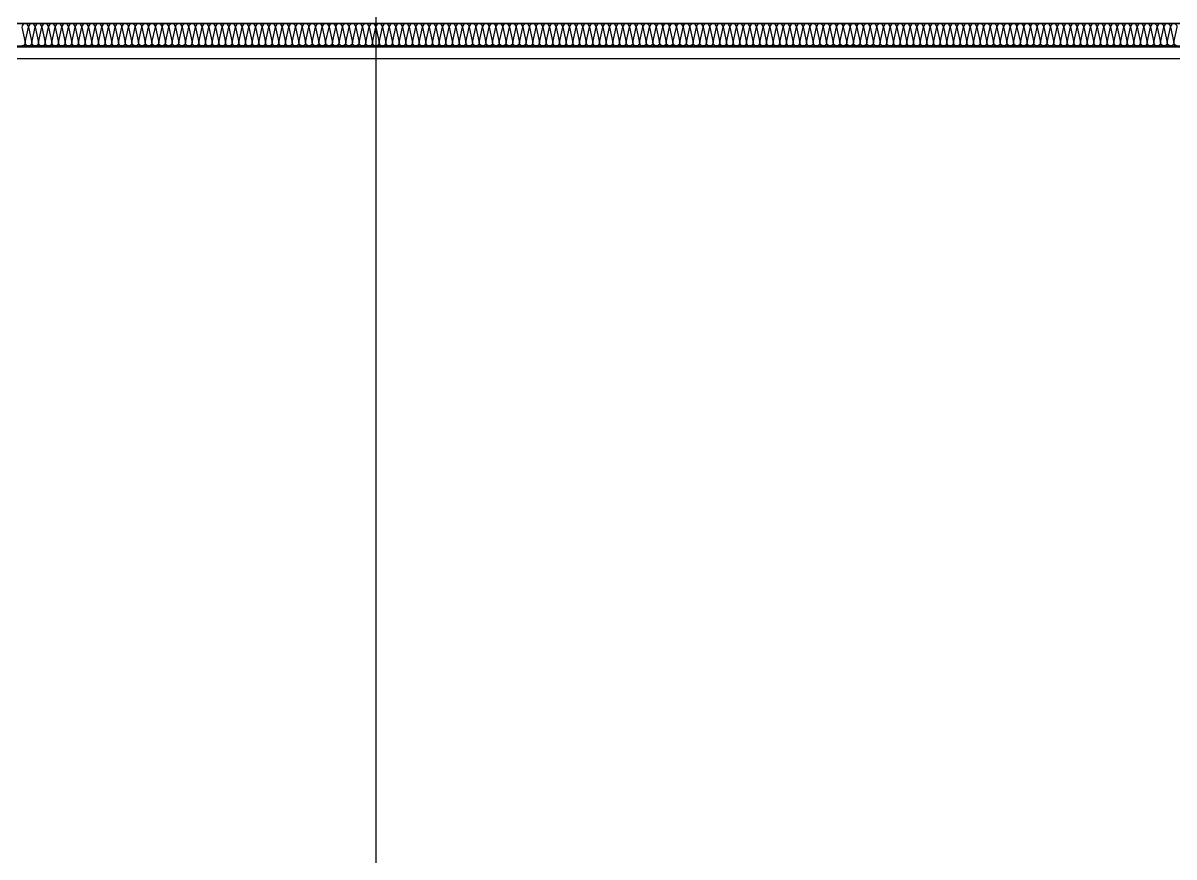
# Model space of a CAD drawing. Header units: millimetres. Extents: x 9 to 147, y 4 to 115.
# Drawn here: x 92.755 to 95.185, y 59.865 to 61.625 of the extents above; entities that cross this region are included whole.
import ezdxf

# ---------------------------------------------------------------- set-up
doc = ezdxf.new("R2010")
doc.units = ezdxf.units.MM
doc.header["$LTSCALE"] = 200
doc.linetypes.add('HIDDEN2', pattern=[4.7625, 3.175, -1.5875])
doc.linetypes.add('XR-PLAN$0$CEN-GAUN', pattern=[32.2, 30, -1, 0.2, -1])
for name, color, linetype in [('-C-지하층', 2, 'HIDDEN2'), ('XR-PLAN$0$CEN', 252, 'XR-PLAN$0$CEN-GAUN'), ('XR-PLAN$0$ELE-4', 252, 'Continuous'), ('XR-PLAN$0$ELE-8', 252, 'Continuous'), ('XR-PLAN$0$HAT-INS', 252, 'Continuous')]:
    doc.layers.add(name, color=color, linetype=linetype)

# ---------------------------------------------------------------- blocks, each defined once
blk = doc.blocks.new('*U136')
at = {"layer": 'XR-PLAN$0$HAT-INS'}
for points in [[(-12093.9, 0, -0.414214), (-12108.9, 15), (-12093.9, 85, 1), (-12123.9, 85), (-12108.9, 15, -0.414214), (-12123.9, 0, 0.414214)], [(-12063.9, 0, -0.414214), (-12078.9, 15), (-12063.9, 85, 1), (-12093.9, 85), (-12078.9, 15, -0.414214), (-12093.9, 0, 0.414214)], [(-12033.9, 0, -0.414214), (-12048.9, 15), (-12033.9, 85, 1), (-12063.9, 85), (-12048.9, 15, -0.414214), (-12063.9, 0, 0.414214)], [(-12003.9, 0, -0.414214), (-12018.9, 15), (-12003.9, 85, 1), (-12033.9, 85), (-12018.9, 15, -0.414214), (-12033.9, 0, 0.414214)], [(-11973.9, 0, -0.414214), (-11988.9, 15), (-11973.9, 85, 1), (-12003.9, 85), (-11988.9, 15, -0.414214), (-12003.9, 0, 0.414214)], [(-11943.9, 0, -0.414214), (-11958.9, 15), (-11943.9, 85, 1), (-11973.9, 85), (-11958.9, 15, -0.414214), (-11973.9, 0, 0.414214)], [(-11913.9, 0, -0.414214), (-11928.9, 15), (-11913.9, 85, 1), (-11943.9, 85), (-11928.9, 15, -0.414214), (-11943.9, 0, 0.414214)], [(-11883.9, 0, -0.414214), (-11898.9, 15), (-11883.9, 85, 1), (-11913.9, 85), (-11898.9, 15, -0.414214), (-11913.9, 0, 0.414214)], [(-11853.9, 0, -0.414214), (-11868.9, 15), (-11853.9, 85, 1), (-11883.9, 85), (-11868.9, 15, -0.414214), (-11883.9, 0, 0.414214)], [(-11823.9, 0, -0.414214), (-11838.9, 15), (-11823.9, 85, 1), (-11853.9, 85), (-11838.9, 15, -0.414214), (-11853.9, 0, 0.414214)], [(-11793.9, 0, -0.414214), (-11808.9, 15), (-11793.9, 85, 1), (-11823.9, 85), (-11808.9, 15, -0.414214), (-11823.9, 0, 0.414214)], [(-11763.9, 0, -0.414214), (-11778.9, 15), (-11763.9, 85, 1), (-11793.9, 85), (-11778.9, 15, -0.414214), (-11793.9, 0, 0.414214)], [(-11733.9, 0, -0.414214), (-11748.9, 15), (-11733.9, 85, 1), (-11763.9, 85), (-11748.9, 15, -0.414214), (-11763.9, 0, 0.414214)], [(-11703.9, 0, -0.414214), (-11718.9, 15), (-11703.9, 85, 1), (-11733.9, 85), (-11718.9, 15, -0.414214), (-11733.9, 0, 0.414214)], [(-11673.9, 0, -0.414214), (-11688.9, 15), (-11673.9, 85, 1), (-11703.9, 85), (-11688.9, 15, -0.414214), (-11703.9, 0, 0.414214)], [(-11643.9, 0, -0.414214), (-11658.9, 15), (-11643.9, 85, 1), (-11673.9, 85), (-11658.9, 15, -0.414214), (-11673.9, 0, 0.414214)], [(-11613.9, 0, -0.414214), (-11628.9, 15), (-11613.9, 85, 1), (-11643.9, 85), (-11628.9, 15, -0.414214), (-11643.9, 0, 0.414214)], [(-11583.9, 0, -0.414214), (-11598.9, 15), (-11583.9, 85, 1), (-11613.9, 85), (-11598.9, 15, -0.414214), (-11613.9, 0, 0.414214)], [(-11553.9, 0, -0.414214), (-11568.9, 15), (-11553.9, 85, 1), (-11583.9, 85), (-11568.9, 15, -0.414214), (-11583.9, 0, 0.414214)], [(-11523.9, 0, -0.414214), (-11538.9, 15), (-11523.9, 85, 1), (-11553.9, 85), (-11538.9, 15, -0.414214), (-11553.9, 0, 0.414214)], [(-11493.9, 0, -0.414214), (-11508.9, 15), (-11493.9, 85, 1), (-11523.9, 85), (-11508.9, 15, -0.414214), (-11523.9, 0, 0.414214)], [(-11463.9, 0, -0.414214), (-11478.9, 15), (-11463.9, 85, 1), (-11493.9, 85), (-11478.9, 15, -0.414214), (-11493.9, 0, 0.414214)], [(-11433.9, 0, -0.414214), (-11448.9, 15), (-11433.9, 85, 1), (-11463.9, 85), (-11448.9, 15, -0.414214), (-11463.9, 0, 0.414214)], [(-11403.9, 0, -0.414214), (-11418.9, 15), (-11403.9, 85, 1), (-11433.9, 85), (-11418.9, 15, -0.414214), (-11433.9, 0, 0.414214)], [(-11373.9, 0, -0.414214), (-11388.9, 15), (-11373.9, 85, 1), (-11403.9, 85), (-11388.9, 15, -0.414214), (-11403.9, 0, 0.414214)], [(-11343.9, 0, -0.414214), (-11358.9, 15), (-11343.9, 85, 1), (-11373.9, 85), (-11358.9, 15, -0.414214), (-11373.9, 0, 0.414214)], [(-11313.9, 0, -0.414214), (-11328.9, 15), (-11313.9, 85, 1), (-11343.9, 85), (-11328.9, 15, -0.414214), (-11343.9, 0, 0.414214)], [(-11283.9, 0, -0.414214), (-11298.9, 15), (-11283.9, 85, 1), (-11313.9, 85), (-11298.9, 15, -0.414214), (-11313.9, 0, 0.414214)], [(-11253.9, 0, -0.414214), (-11268.9, 15), (-11253.9, 85, 1), (-11283.9, 85), (-11268.9, 15, -0.414214), (-11283.9, 0, 0.414214)], [(-11223.9, 0, -0.414214), (-11238.9, 15), (-11223.9, 85, 1), (-11253.9, 85), (-11238.9, 15, -0.414214), (-11253.9, 0, 0.414214)], [(-11193.9, 0, -0.414214), (-11208.9, 15), (-11193.9, 85, 1), (-11223.9, 85), (-11208.9, 15, -0.414214), (-11223.9, 0, 0.414214)], [(-11163.9, 0, -0.414214), (-11178.9, 15), (-11163.9, 85, 1), (-11193.9, 85), (-11178.9, 15, -0.414214), (-11193.9, 0, 0.414214)], [(-11133.9, 0, -0.414214), (-11148.9, 15), (-11133.9, 85, 1), (-11163.9, 85), (-11148.9, 15, -0.414214), (-11163.9, 0, 0.414214)], [(-11103.9, 0, -0.414214), (-11118.9, 15), (-11103.9, 85, 1), (-11133.9, 85), (-11118.9, 15, -0.414214), (-11133.9, 0, 0.414214)], [(-11073.9, 0, -0.414214), (-11088.9, 15), (-11073.9, 85, 1), (-11103.9, 85), (-11088.9, 15, -0.414214), (-11103.9, 0, 0.414214)], [(-11043.9, 0, -0.414214), (-11058.9, 15), (-11043.9, 85, 1), (-11073.9, 85), (-11058.9, 15, -0.414214), (-11073.9, 0, 0.414214)], [(-11013.9, 0, -0.414214), (-11028.9, 15), (-11013.9, 85, 1), (-11043.9, 85), (-11028.9, 15, -0.414214), (-11043.9, 0, 0.414214)], [(-10983.9, 0, -0.414214), (-10998.9, 15), (-10983.9, 85, 1), (-11013.9, 85), (-10998.9, 15, -0.414214), (-11013.9, 0, 0.414214)], [(-10953.9, 0, -0.414214), (-10968.9, 15), (-10953.9, 85, 1), (-10983.9, 85), (-10968.9, 15, -0.414214), (-10983.9, 0, 0.414214)], [(-10923.9, 0, -0.414214), (-10938.9, 15), (-10923.9, 85, 1), (-10953.9, 85), (-10938.9, 15, -0.414214), (-10953.9, 0, 0.414214)], [(-10893.9, 0, -0.414214), (-10908.9, 15), (-10893.9, 85, 1), (-10923.9, 85), (-10908.9, 15, -0.414214), (-10923.9, 0, 0.414214)], [(-10863.9, 0, -0.414214), (-10878.9, 15), (-10863.9, 85, 1), (-10893.9, 85), (-10878.9, 15, -0.414214), (-10893.9, 0, 0.414214)], [(-10833.9, 0, -0.414214), (-10848.9, 15), (-10833.9, 85, 1), (-10863.9, 85), (-10848.9, 15, -0.414214), (-10863.9, 0, 0.414214)], [(-10803.9, 0, -0.414214), (-10818.9, 15), (-10803.9, 85, 1), (-10833.9, 85), (-10818.9, 15, -0.414214), (-10833.9, 0, 0.414214)], [(-10773.9, 0, -0.414214), (-10788.9, 15), (-10773.9, 85, 1), (-10803.9, 85), (-10788.9, 15, -0.414214), (-10803.9, 0, 0.414214)], [(-10743.9, 0, -0.414214), (-10758.9, 15), (-10743.9, 85, 1), (-10773.9, 85), (-10758.9, 15, -0.414214), (-10773.9, 0, 0.414214)], [(-10713.9, 0, -0.414214), (-10728.9, 15), (-10713.9, 85, 1), (-10743.9, 85), (-10728.9, 15, -0.414214), (-10743.9, 0, 0.414214)], [(-10683.9, 0, -0.414214), (-10698.9, 15), (-10683.9, 85, 1), (-10713.9, 85), (-10698.9, 15, -0.414214), (-10713.9, 0, 0.414214)], [(-10653.9, 0, -0.414214), (-10668.9, 15), (-10653.9, 85, 1), (-10683.9, 85), (-10668.9, 15, -0.414214), (-10683.9, 0, 0.414214)], [(-10623.9, 0, -0.414214), (-10638.9, 15), (-10623.9, 85, 1), (-10653.9, 85), (-10638.9, 15, -0.414214), (-10653.9, 0, 0.414214)], [(-10593.9, 0, -0.414214), (-10608.9, 15), (-10593.9, 85, 1), (-10623.9, 85), (-10608.9, 15, -0.414214), (-10623.9, 0, 0.414214)], [(-10563.9, 0, -0.414214), (-10578.9, 15), (-10563.9, 85, 1), (-10593.9, 85), (-10578.9, 15, -0.414214), (-10593.9, 0, 0.414214)], [(-10533.9, 0, -0.414214), (-10548.9, 15), (-10533.9, 85, 1), (-10563.9, 85), (-10548.9, 15, -0.414214), (-10563.9, 0, 0.414214)], [(-10503.9, 0, -0.414214), (-10518.9, 15), (-10503.9, 85, 1), (-10533.9, 85), (-10518.9, 15, -0.414214), (-10533.9, 0, 0.414214)], [(-10473.9, 0, -0.414214), (-10488.9, 15), (-10473.9, 85, 1), (-10503.9, 85), (-10488.9, 15, -0.414214), (-10503.9, 0, 0.414214)], [(-10443.9, 0, -0.414214), (-10458.9, 15), (-10443.9, 85, 1), (-10473.9, 85), (-10458.9, 15, -0.414214), (-10473.9, 0, 0.414214)], [(-10413.9, 0, -0.414214), (-10428.9, 15), (-10413.9, 85, 1), (-10443.9, 85), (-10428.9, 15, -0.414214), (-10443.9, 0, 0.414214)], [(-10383.9, 0, -0.414214), (-10398.9, 15), (-10383.9, 85, 1), (-10413.9, 85), (-10398.9, 15, -0.414214), (-10413.9, 0, 0.414214)], [(-10353.9, 0, -0.414214), (-10368.9, 15), (-10353.9, 85, 1), (-10383.9, 85), (-10368.9, 15, -0.414214), (-10383.9, 0, 0.414214)], [(-10323.9, 0, -0.414214), (-10338.9, 15), (-10323.9, 85, 1), (-10353.9, 85), (-10338.9, 15, -0.414214), (-10353.9, 0, 0.414214)], [(-10293.9, 0, -0.414214), (-10308.9, 15), (-10293.9, 85, 1), (-10323.9, 85), (-10308.9, 15, -0.414214), (-10323.9, 0, 0.414214)], [(-10263.9, 0, -0.414214), (-10278.9, 15), (-10263.9, 85, 1), (-10293.9, 85), (-10278.9, 15, -0.414214), (-10293.9, 0, 0.414214)], [(-10233.9, 0, -0.414214), (-10248.9, 15), (-10233.9, 85, 1), (-10263.9, 85), (-10248.9, 15, -0.414214), (-10263.9, 0, 0.414214)], [(-10203.9, 0, -0.414214), (-10218.9, 15), (-10203.9, 85, 1), (-10233.9, 85), (-10218.9, 15, -0.414214), (-10233.9, 0, 0.414214)], [(-10173.9, 0, -0.414214), (-10188.9, 15), (-10173.9, 85, 1), (-10203.9, 85), (-10188.9, 15, -0.414214), (-10203.9, 0, 0.414214)], [(-10143.9, 0, -0.414214), (-10158.9, 15), (-10143.9, 85, 1), (-10173.9, 85), (-10158.9, 15, -0.414214), (-10173.9, 0, 0.414214)], [(-10113.9, 0, -0.414214), (-10128.9, 15), (-10113.9, 85, 1), (-10143.9, 85), (-10128.9, 15, -0.414214), (-10143.9, 0, 0.414214)], [(-10083.9, 0, -0.414214), (-10098.9, 15), (-10083.9, 85, 1), (-10113.9, 85), (-10098.9, 15, -0.414214), (-10113.9, 0, 0.414214)], [(-10053.9, 0, -0.414214), (-10068.9, 15), (-10053.9, 85, 1), (-10083.9, 85), (-10068.9, 15, -0.414214), (-10083.9, 0, 0.414214)], [(-10023.9, 0, -0.414214), (-10038.9, 15), (-10023.9, 85, 1), (-10053.9, 85), (-10038.9, 15, -0.414214), (-10053.9, 0, 0.414214)], [(-9993.9, 0, -0.414214), (-10008.9, 15), (-9993.9, 85, 1), (-10023.9, 85), (-10008.9, 15, -0.414214), (-10023.9, 0, 0.414214)], [(-9963.9, 0, -0.414214), (-9978.9, 15), (-9963.9, 85, 1), (-9993.9, 85), (-9978.9, 15, -0.414214), (-9993.9, 0, 0.414214)], [(-9933.9, 0, -0.414214), (-9948.9, 15), (-9933.9, 85, 1), (-9963.9, 85), (-9948.9, 15, -0.414214), (-9963.9, 0, 0.414214)], [(-9903.9, 0, -0.414214), (-9918.9, 15), (-9903.9, 85, 1), (-9933.9, 85), (-9918.9, 15, -0.414214), (-9933.9, 0, 0.414214)], [(-9873.9, 0, -0.414214), (-9888.9, 15), (-9873.9, 85, 1), (-9903.9, 85), (-9888.9, 15, -0.414214), (-9903.9, 0, 0.414214)], [(-9843.9, 0, -0.414214), (-9858.9, 15), (-9843.9, 85, 1), (-9873.9, 85), (-9858.9, 15, -0.414214), (-9873.9, 0, 0.414214)], [(-9813.9, 0, -0.414214), (-9828.9, 15), (-9813.9, 85, 1), (-9843.9, 85), (-9828.9, 15, -0.414214), (-9843.9, 0, 0.414214)], [(-9783.9, 0, -0.414214), (-9798.9, 15), (-9783.9, 85, 1), (-9813.9, 85), (-9798.9, 15, -0.414214), (-9813.9, 0, 0.414214)], [(-9753.9, 0, -0.414214), (-9768.9, 15), (-9753.9, 85, 1), (-9783.9, 85), (-9768.9, 15, -0.414214), (-9783.9, 0, 0.414214)], [(-9723.9, 0, -0.414214), (-9738.9, 15), (-9723.9, 85, 1), (-9753.9, 85), (-9738.9, 15, -0.414214), (-9753.9, 0, 0.414214)], [(-9693.9, 0, -0.414214), (-9708.9, 15), (-9693.9, 85, 1), (-9723.9, 85), (-9708.9, 15, -0.414214), (-9723.9, 0, 0.414214)], [(-9663.9, 0, -0.414214), (-9678.9, 15), (-9663.9, 85, 1), (-9693.9, 85), (-9678.9, 15, -0.414214), (-9693.9, 0, 0.414214)], [(-9633.9, 0, -0.414214), (-9648.9, 15), (-9633.9, 85, 1), (-9663.9, 85), (-9648.9, 15, -0.414214), (-9663.9, 0, 0.414214)], [(-9603.9, 0, -0.414214), (-9618.9, 15), (-9603.9, 85, 1), (-9633.9, 85), (-9618.9, 15, -0.414214), (-9633.9, 0, 0.414214)], [(-9573.9, 0, -0.414214), (-9588.9, 15), (-9573.9, 85, 1), (-9603.9, 85), (-9588.9, 15, -0.414214), (-9603.9, 0, 0.414214)], [(-9543.9, 0, -0.414214), (-9558.9, 15), (-9543.9, 85, 1), (-9573.9, 85), (-9558.9, 15, -0.414214), (-9573.9, 0, 0.414214)], [(-9513.9, 0, -0.414214), (-9528.9, 15), (-9513.9, 85, 1), (-9543.9, 85), (-9528.9, 15, -0.414214), (-9543.9, 0, 0.414214)], [(-9483.9, 0, -0.414214), (-9498.9, 15), (-9483.9, 85, 1), (-9513.9, 85), (-9498.9, 15, -0.414214), (-9513.9, 0, 0.414214)], [(-9453.9, 0, -0.414214), (-9468.9, 15), (-9453.9, 85, 1), (-9483.9, 85), (-9468.9, 15, -0.414214), (-9483.9, 0, 0.414214)], [(-9423.9, 0, -0.414214), (-9438.9, 15), (-9423.9, 85, 1), (-9453.9, 85), (-9438.9, 15, -0.414214), (-9453.9, 0, 0.414214)], [(-9393.9, 0, -0.414214), (-9408.9, 15), (-9393.9, 85, 1), (-9423.9, 85), (-9408.9, 15, -0.414214), (-9423.9, 0, 0.414214)], [(-9363.9, 0, -0.414214), (-9378.9, 15), (-9363.9, 85, 1), (-9393.9, 85), (-9378.9, 15, -0.414214), (-9393.9, 0, 0.414214)], [(-9333.9, 0, -0.414214), (-9348.9, 15), (-9333.9, 85, 1), (-9363.9, 85), (-9348.9, 15, -0.414214), (-9363.9, 0, 0.414214)], [(-9303.9, 0, -0.414214), (-9318.9, 15), (-9303.9, 85, 1), (-9333.9, 85), (-9318.9, 15, -0.414214), (-9333.9, 0, 0.414214)], [(-9273.9, 0, -0.414214), (-9288.9, 15), (-9273.9, 85, 1), (-9303.9, 85), (-9288.9, 15, -0.414214), (-9303.9, 0, 0.414214)], [(-9243.9, 0, -0.414214), (-9258.9, 15), (-9243.9, 85, 1), (-9273.9, 85), (-9258.9, 15, -0.414214), (-9273.9, 0, 0.414214)], [(-9213.9, 0, -0.414214), (-9228.9, 15), (-9213.9, 85, 1), (-9243.9, 85), (-9228.9, 15, -0.414214), (-9243.9, 0, 0.414214)], [(-9183.9, 0, -0.414214), (-9198.9, 15), (-9183.9, 85, 1), (-9213.9, 85), (-9198.9, 15, -0.414214), (-9213.9, 0, 0.414214)], [(-9153.9, 0, -0.414214), (-9168.9, 15), (-9153.9, 85, 1), (-9183.9, 85), (-9168.9, 15, -0.414214), (-9183.9, 0, 0.414214)], [(-9123.9, 0, -0.414214), (-9138.9, 15), (-9123.9, 85, 1), (-9153.9, 85), (-9138.9, 15, -0.414214), (-9153.9, 0, 0.414214)], [(-9093.9, 0, -0.414214), (-9108.9, 15), (-9093.9, 85, 1), (-9123.9, 85), (-9108.9, 15, -0.414214), (-9123.9, 0, 0.414214)], [(-9063.9, 0, -0.414214), (-9078.9, 15), (-9063.9, 85, 1), (-9093.9, 85), (-9078.9, 15, -0.414214), (-9093.9, 0, 0.414214)], [(-9033.9, 0, -0.414214), (-9048.9, 15), (-9033.9, 85, 1), (-9063.9, 85), (-9048.9, 15, -0.414214), (-9063.9, 0, 0.414214)], [(-9003.9, 0, -0.414214), (-9018.9, 15), (-9003.9, 85, 1), (-9033.9, 85), (-9018.9, 15, -0.414214), (-9033.9, 0, 0.414214)], [(-8973.9, 0, -0.414214), (-8988.9, 15), (-8973.9, 85, 1), (-9003.9, 85), (-8988.9, 15, -0.414214), (-9003.9, 0, 0.414214)], [(-8943.9, 0, -0.414214), (-8958.9, 15), (-8943.9, 85, 1), (-8973.9, 85), (-8958.9, 15, -0.414214), (-8973.9, 0, 0.414214)], [(-8913.9, 0, -0.414214), (-8928.9, 15), (-8913.9, 85, 1), (-8943.9, 85), (-8928.9, 15, -0.414214), (-8943.9, 0, 0.414214)], [(-8883.9, 0, -0.414214), (-8898.9, 15), (-8883.9, 85, 1), (-8913.9, 85), (-8898.9, 15, -0.414214), (-8913.9, 0, 0.414214)], [(-8853.9, 0, -0.414214), (-8868.9, 15), (-8853.9, 85, 1), (-8883.9, 85), (-8868.9, 15, -0.414214), (-8883.9, 0, 0.414214)], [(-8823.9, 0, -0.414214), (-8838.9, 15), (-8823.9, 85, 1), (-8853.9, 85), (-8838.9, 15, -0.414214), (-8853.9, 0, 0.414214)], [(-8793.9, 0, -0.414214), (-8808.9, 15), (-8793.9, 85, 1), (-8823.9, 85), (-8808.9, 15, -0.414214), (-8823.9, 0, 0.414214)], [(-8763.9, 0, -0.414214), (-8778.9, 15), (-8763.9, 85, 1), (-8793.9, 85), (-8778.9, 15, -0.414214), (-8793.9, 0, 0.414214)], [(-8733.9, 0, -0.414214), (-8748.9, 15), (-8733.9, 85, 1), (-8763.9, 85), (-8748.9, 15, -0.414214), (-8763.9, 0, 0.414214)], [(-8703.9, 0, -0.414214), (-8718.9, 15), (-8703.9, 85, 1), (-8733.9, 85), (-8718.9, 15, -0.414214), (-8733.9, 0, 0.414214)], [(-8673.9, 0, -0.414214), (-8688.9, 15), (-8673.9, 85, 1), (-8703.9, 85), (-8688.9, 15, -0.414214), (-8703.9, 0, 0.414214)], [(-8643.9, 0, -0.414214), (-8658.9, 15), (-8643.9, 85, 1), (-8673.9, 85), (-8658.9, 15, -0.414214), (-8673.9, 0, 0.414214)], [(-8613.9, 0, -0.414214), (-8628.9, 15), (-8613.9, 85, 1), (-8643.9, 85), (-8628.9, 15, -0.414214), (-8643.9, 0, 0.414214)], [(-8583.9, 0, -0.414214), (-8598.9, 15), (-8583.9, 85, 1), (-8613.9, 85), (-8598.9, 15, -0.414214), (-8613.9, 0, 0.414214)], [(-8553.9, 0, -0.414214), (-8568.9, 15), (-8553.9, 85, 1), (-8583.9, 85), (-8568.9, 15, -0.414214), (-8583.9, 0, 0.414214)], [(-8523.9, 0, -0.414214), (-8538.9, 15), (-8523.9, 85, 1), (-8553.9, 85), (-8538.9, 15, -0.414214), (-8553.9, 0, 0.414214)], [(-8493.9, 0, -0.414214), (-8508.9, 15), (-8493.9, 85, 1), (-8523.9, 85), (-8508.9, 15, -0.414214), (-8523.9, 0, 0.414214)], [(-8463.9, 0, -0.414214), (-8478.9, 15), (-8463.9, 85, 1), (-8493.9, 85), (-8478.9, 15, -0.414214), (-8493.9, 0, 0.414214)], [(-8433.9, 0, -0.414214), (-8448.9, 15), (-8433.9, 85, 1), (-8463.9, 85), (-8448.9, 15, -0.414214), (-8463.9, 0, 0.414214)], [(-8403.9, 0, -0.414214), (-8418.9, 15), (-8403.9, 85, 1), (-8433.9, 85), (-8418.9, 15, -0.414214), (-8433.9, 0, 0.414214)], [(-8373.9, 0, -0.414214), (-8388.9, 15), (-8373.9, 85, 1), (-8403.9, 85), (-8388.9, 15, -0.414214), (-8403.9, 0, 0.414214)], [(-8343.9, 0, -0.414214), (-8358.9, 15), (-8343.9, 85, 1), (-8373.9, 85), (-8358.9, 15, -0.414214), (-8373.9, 0, 0.414214)], [(-8313.9, 0, -0.414214), (-8328.9, 15), (-8313.9, 85, 1), (-8343.9, 85), (-8328.9, 15, -0.414214), (-8343.9, 0, 0.414214)], [(-8283.9, 0, -0.414214), (-8298.9, 15), (-8283.9, 85, 1), (-8313.9, 85), (-8298.9, 15, -0.414214), (-8313.9, 0, 0.414214)], [(-8253.9, 0, -0.414214), (-8268.9, 15), (-8253.9, 85, 1), (-8283.9, 85), (-8268.9, 15, -0.414214), (-8283.9, 0, 0.414214)], [(-8223.9, 0, -0.414214), (-8238.9, 15), (-8223.9, 85, 1), (-8253.9, 85), (-8238.9, 15, -0.414214), (-8253.9, 0, 0.414214)], [(-8193.9, 0, -0.414214), (-8208.9, 15), (-8193.9, 85, 1), (-8223.9, 85), (-8208.9, 15, -0.414214), (-8223.9, 0, 0.414214)], [(-8163.9, 0, -0.414214), (-8178.9, 15), (-8163.9, 85, 1), (-8193.9, 85), (-8178.9, 15, -0.414214), (-8193.9, 0, 0.414214)], [(-8133.9, 0, -0.414214), (-8148.9, 15), (-8133.9, 85, 1), (-8163.9, 85), (-8148.9, 15, -0.414214), (-8163.9, 0, 0.414214)], [(-8103.9, 0, -0.414214), (-8118.9, 15), (-8103.9, 85, 1), (-8133.9, 85), (-8118.9, 15, -0.414214), (-8133.9, 0, 0.414214)], [(-8073.9, 0, -0.414214), (-8088.9, 15), (-8073.9, 85, 1), (-8103.9, 85), (-8088.9, 15, -0.414214), (-8103.9, 0, 0.414214)], [(-8043.9, 0, -0.414214), (-8058.9, 15), (-8043.9, 85, 1), (-8073.9, 85), (-8058.9, 15, -0.414214), (-8073.9, 0, 0.414214)], [(-8013.9, 0, -0.414214), (-8028.9, 15), (-8013.9, 85, 1), (-8043.9, 85), (-8028.9, 15, -0.414214), (-8043.9, 0, 0.414214)], [(-7983.9, 0, -0.414214), (-7998.9, 15), (-7983.9, 85, 1), (-8013.9, 85), (-7998.9, 15, -0.414214), (-8013.9, 0, 0.414214)], [(-7953.9, 0, -0.414214), (-7968.9, 15), (-7953.9, 85, 1), (-7983.9, 85), (-7968.9, 15, -0.414214), (-7983.9, 0, 0.414214)], [(-7923.9, 0, -0.414214), (-7938.9, 15), (-7923.9, 85, 1), (-7953.9, 85), (-7938.9, 15, -0.414214), (-7953.9, 0, 0.414214)], [(-7893.9, 0, -0.414214), (-7908.9, 15), (-7893.9, 85, 1), (-7923.9, 85), (-7908.9, 15, -0.414214), (-7923.9, 0, 0.414214)], [(-7863.9, 0, -0.414214), (-7878.9, 15), (-7863.9, 85, 1), (-7893.9, 85), (-7878.9, 15, -0.414214), (-7893.9, 0, 0.414214)], [(-7833.9, 0, -0.414214), (-7848.9, 15), (-7833.9, 85, 1), (-7863.9, 85), (-7848.9, 15, -0.414214), (-7863.9, 0, 0.414214)], [(-7803.9, 0, -0.414214), (-7818.9, 15), (-7803.9, 85, 1), (-7833.9, 85), (-7818.9, 15, -0.414214), (-7833.9, 0, 0.414214)], [(-7773.9, 0, -0.414214), (-7788.9, 15), (-7773.9, 85, 1), (-7803.9, 85), (-7788.9, 15, -0.414214), (-7803.9, 0, 0.414214)], [(-7743.9, 0, -0.414214), (-7758.9, 15), (-7743.9, 85, 1), (-7773.9, 85), (-7758.9, 15, -0.414214), (-7773.9, 0, 0.414214)], [(-7713.9, 0, -0.414214), (-7728.9, 15), (-7713.9, 85, 1), (-7743.9, 85), (-7728.9, 15, -0.414214), (-7743.9, 0, 0.414214)], [(-7683.9, 0, -0.414214), (-7698.9, 15), (-7683.9, 85, 1), (-7713.9, 85), (-7698.9, 15, -0.414214), (-7713.9, 0, 0.414214)], [(-7653.9, 0, -0.414214), (-7668.9, 15), (-7653.9, 85, 1), (-7683.9, 85), (-7668.9, 15, -0.414214), (-7683.9, 0, 0.414214)], [(-7623.9, 0, -0.414214), (-7638.9, 15), (-7623.9, 85, 1), (-7653.9, 85), (-7638.9, 15, -0.414214), (-7653.9, 0, 0.414214)], [(-7593.9, 0, -0.414214), (-7608.9, 15), (-7593.9, 85, 1), (-7623.9, 85), (-7608.9, 15, -0.414214), (-7623.9, 0, 0.414214)], [(-7563.9, 0, -0.414214), (-7578.9, 15), (-7563.9, 85, 1), (-7593.9, 85), (-7578.9, 15, -0.414214), (-7593.9, 0, 0.414214)], [(-7533.9, 0, -0.414214), (-7548.9, 15), (-7533.9, 85, 1), (-7563.9, 85), (-7548.9, 15, -0.414214), (-7563.9, 0, 0.414214)], [(-7503.9, 0, -0.414214), (-7518.9, 15), (-7503.9, 85, 1), (-7533.9, 85), (-7518.9, 15, -0.414214), (-7533.9, 0, 0.414214)], [(-7473.9, 0, -0.414214), (-7488.9, 15), (-7473.9, 85, 1), (-7503.9, 85), (-7488.9, 15, -0.414214), (-7503.9, 0, 0.414214)], [(-7443.9, 0, -0.414214), (-7458.9, 15), (-7443.9, 85, 1), (-7473.9, 85), (-7458.9, 15, -0.414214), (-7473.9, 0, 0.414214)], [(-7413.9, 0, -0.414214), (-7428.9, 15), (-7413.9, 85, 1), (-7443.9, 85), (-7428.9, 15, -0.414214), (-7443.9, 0, 0.414214)], [(-7383.9, 0, -0.414214), (-7398.9, 15), (-7383.9, 85, 1), (-7413.9, 85), (-7398.9, 15, -0.414214), (-7413.9, 0, 0.414214)], [(-7353.9, 0, -0.414214), (-7368.9, 15), (-7353.9, 85, 1), (-7383.9, 85), (-7368.9, 15, -0.414214), (-7383.9, 0, 0.414214)], [(-7323.9, 0, -0.414214), (-7338.9, 15), (-7323.9, 85, 1), (-7353.9, 85), (-7338.9, 15, -0.414214), (-7353.9, 0, 0.414214)], [(-7293.9, 0, -0.414214), (-7308.9, 15), (-7293.9, 85, 1), (-7323.9, 85), (-7308.9, 15, -0.414214), (-7323.9, 0, 0.414214)], [(-7263.9, 0, -0.414214), (-7278.9, 15), (-7263.9, 85, 1), (-7293.9, 85), (-7278.9, 15, -0.414214), (-7293.9, 0, 0.414214)], [(-7233.9, 0, -0.414214), (-7248.9, 15), (-7233.9, 85, 1), (-7263.9, 85), (-7248.9, 15, -0.414214), (-7263.9, 0, 0.414214)], [(-7203.9, 0, -0.414214), (-7218.9, 15), (-7203.9, 85, 1), (-7233.9, 85), (-7218.9, 15, -0.414214), (-7233.9, 0, 0.414214)], [(-7173.9, 0, -0.414214), (-7188.9, 15), (-7173.9, 85, 1), (-7203.9, 85), (-7188.9, 15, -0.414214), (-7203.9, 0, 0.414214)], [(-7143.9, 0, -0.414214), (-7158.9, 15), (-7143.9, 85, 1), (-7173.9, 85), (-7158.9, 15, -0.414214), (-7173.9, 0, 0.414214)], [(-7113.9, 0, -0.414214), (-7128.9, 15), (-7113.9, 85, 1), (-7143.9, 85), (-7128.9, 15, -0.414214), (-7143.9, 0, 0.414214)], [(-7083.9, 0, -0.414214), (-7098.9, 15), (-7083.9, 85, 1), (-7113.9, 85), (-7098.9, 15, -0.414214), (-7113.9, 0, 0.414214)], [(-7053.9, 0, -0.414214), (-7068.9, 15), (-7053.9, 85, 1), (-7083.9, 85), (-7068.9, 15, -0.414214), (-7083.9, 0, 0.414214)], [(-7023.9, 0, -0.414214), (-7038.9, 15), (-7023.9, 85, 1), (-7053.9, 85), (-7038.9, 15, -0.414214), (-7053.9, 0, 0.414214)], [(-6993.9, 0, -0.414214), (-7008.9, 15), (-6993.9, 85, 1), (-7023.9, 85), (-7008.9, 15, -0.414214), (-7023.9, 0, 0.414214)], [(-6963.9, 0, -0.414214), (-6978.9, 15), (-6963.9, 85, 1), (-6993.9, 85), (-6978.9, 15, -0.414214), (-6993.9, 0, 0.414214)], [(-6933.9, 0, -0.414214), (-6948.9, 15), (-6933.9, 85, 1), (-6963.9, 85), (-6948.9, 15, -0.414214), (-6963.9, 0, 0.414214)]]:
    blk.add_lwpolyline(points, format="xyb", dxfattribs=at)
blk = doc.blocks.new('XR-PLAN$0$x-stu-1Fcol')
at = {"layer": 'XR-PLAN$0$CEN'}
blk.add_line((52000, -22615.5), (52000, -31176.9), dxfattribs=at)
blk = doc.blocks.new('XR-PLAN$0$장애화장실 04.26')
at = {"layer": 'XR-PLAN$0$ELE-8'}
blk.add_line((2025, -4600), (6104.3, -4600), dxfattribs=at)

msp = doc.modelspace()

# ---------------------------------------------------------------- linework, layer by layer
at = {"layer": '-C-지하층'}
msp.add_lwpolyline([(91, 64.125), (91, 61.55), (95.475, 61.55), (95.475, 42.6), (99.925, 42.605), (99.925, 64.125)], close=True, dxfattribs=at)
at = {"layer": 'XR-PLAN$0$ELE-4'}
for p, q in [((91.2, 61.625), (97.5, 61.625)), ((91.2, 61.575), (97.5, 61.575))]:
    msp.add_line(p, q, dxfattribs=at)
msp.add_lwpolyline([(91.2, 61.575), (91.2, 61.625), (97.5, 61.625), (97.5, 61.575), (91.2, 61.575)], dxfattribs=at)
at = {"layer": 'XR-PLAN$0$ELE-4', "ltscale": 253}
msp.add_lwpolyline([(91.2, 61.585), (91.2016, 61.585), (91.2016, 61.5766), (97.4984, 61.5766), (97.4984, 61.6234), (91.2016, 61.6234), (91.2016, 61.615), (91.2, 61.615)], dxfattribs=at)

# ---------------------------------------------------------------- block references
at = {"xscale": 0.001, "yscale": 0.001, "zscale": 0.001}
for name, p in [('XR-PLAN$0$x-stu-1Fcol', (41.5, 85.9)), ('XR-PLAN$0$장애화장실 04.26', (91.875, 66.225))]:
    msp.add_blockref(name, p, dxfattribs=at)
at = {"layer": 'XR-PLAN$0$HAT-INS', "xscale": 0.00047, "yscale": 0.00047, "zscale": 0.00047}
msp.add_blockref('*U136', (98.4508, 61.5766), dxfattribs=at)

doc.saveas('drawing.dxf')
